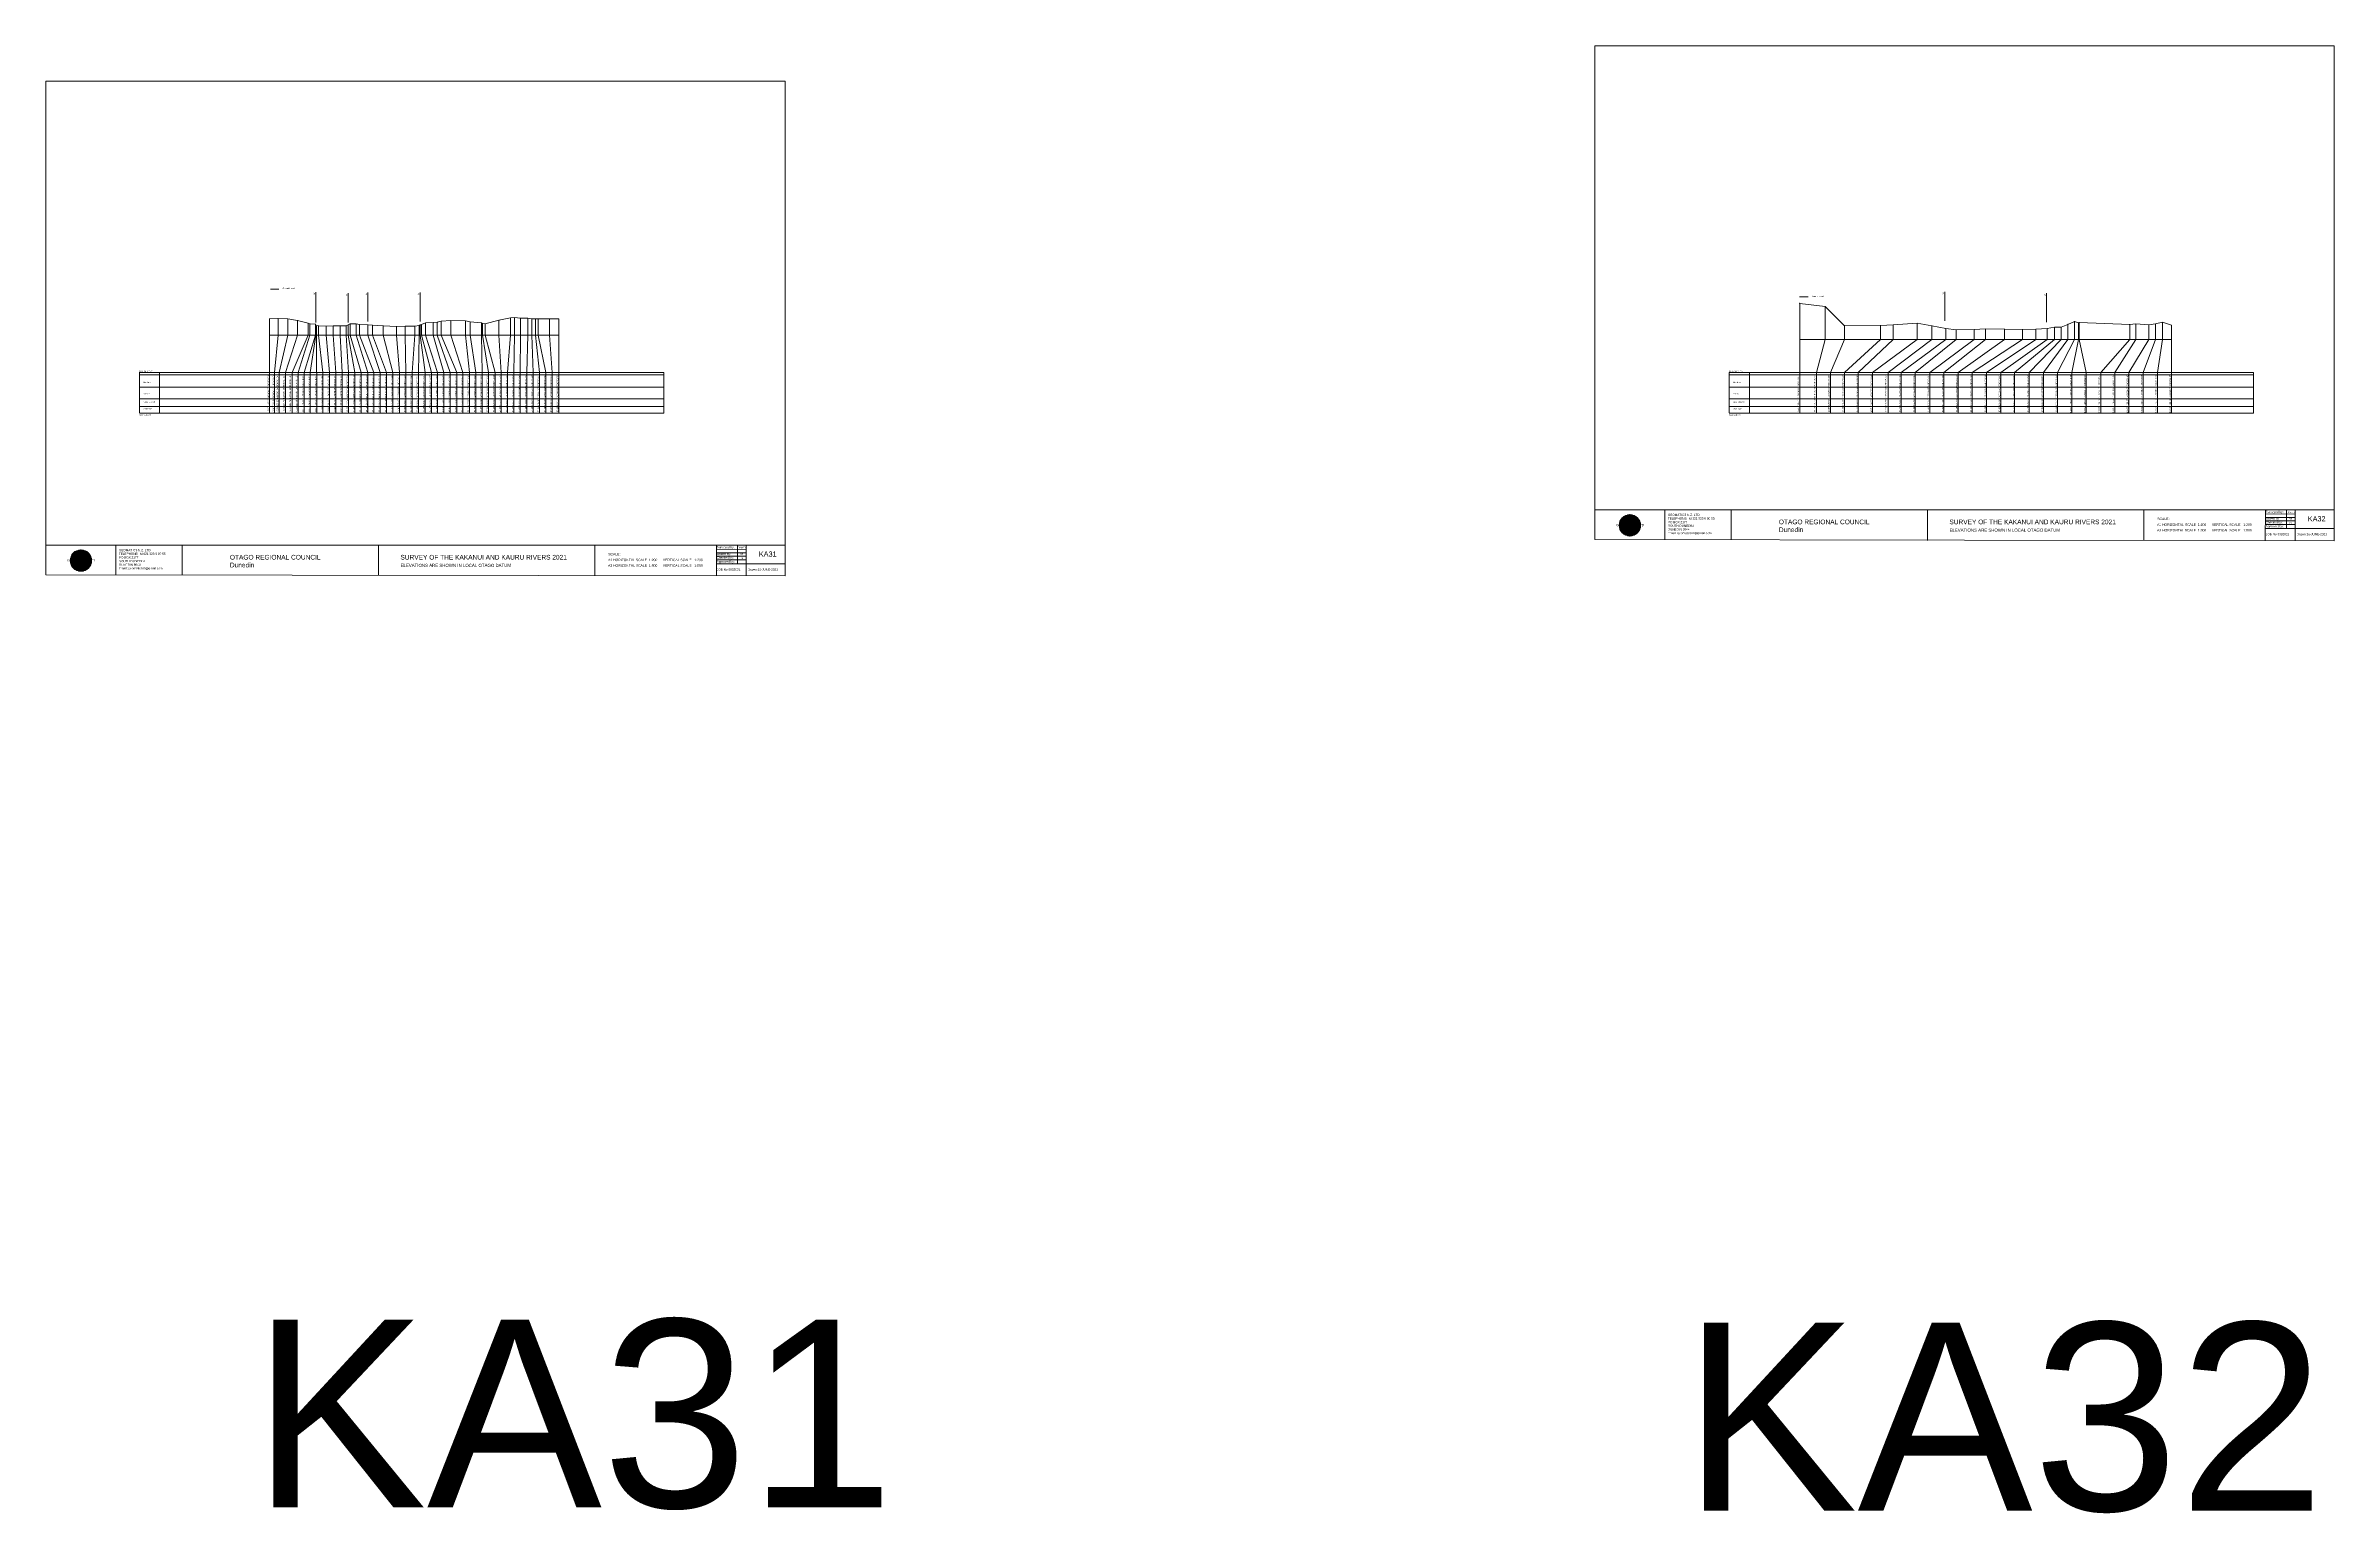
# Model space of a CAD drawing. Header units: millimetres. Extents: x -4102225 to 11595281, y -18031110 to 2258209.
# Drawn here: x 1908527 to 2687674, y -278542 to 221275 of the extents above; entities that cross this region are included whole.
import ezdxf

# ---------------------------------------------------------------- set-up
doc = ezdxf.new("R2010")
doc.units = ezdxf.units.MM
doc.header["$PDMODE"] = 35
doc.header["$PDSIZE"] = 20
doc.layers.get('0').update_dxf_attribs({"lineweight": 0})
doc.layers.add('geo', color=7, linetype='Continuous', lineweight=0)
doc.styles.get("Standard").update_dxf_attribs({"font": 'arial.ttf'})

# ---------------------------------------------------------------- blocks, each defined once
blk = doc.blocks.new('Geomatics_Circle_SPT')
at = {"layer": 'geo', "color": 2, "linetype": 'Continuous', "lineweight": 0}
for p, q in [((0, 25.2), (-25.2, 0)), ((-24.7, 4.9), (-4.9, 24.7)), ((-24.7, -4.9), (4.9, 24.7)), ((4.9, -24.7), (-24.7, 4.9)), ((-24.7, 0), (0, -24.7)), ((-9.7, 23.3), (-23.3, 9.6)), ((9.7, 23.3), (-23.3, -9.7)), ((-23.3, 9.7), (9.7, -23.3)), ((-21, 14), (-14, 21)), ((-21, -14), (14, 21)), ((14, -21), (-21, 14)), ((0, 0), (-17.8, 17.8)), ((0, 0), (-17.8, -17.8)), ((-14, 21), (21, -14)), ((21, 14), (-14, -21)), ((23.3, -9.7), (-9.7, 23.3)), ((-9.7, -23.3), (23.3, 9.7)), ((-4.9, 24.7), (24.7, -4.9)), ((24.7, 4.9), (-4.9, -24.7)), ((25.2, 0), (0, 25.2)), ((0, 0), (17.8, 17.8)), ((0, 0), (17.8, -17.8)), ((0, -24.8), (25.2, 0)), ((4.9, 24.7), (24.7, 4.9)), ((23.3, 9.7), (9.7, 23.3)), ((14, 21), (21, 14)), ((17.8, 18.1), (17.8, 18.1)), ((-4.9, -24.7), (-24.7, -4.9)), ((-23.3, -9.7), (-9.7, -23.3)), ((-14, -21), (-21, -14)), ((-17.8, -17.8), (-17.8, -17.8)), ((24.7, -4.9), (4.9, -24.7)), ((4.9, -24.7), (4.9, -24.7)), ((9.7, -23.3), (23.3, -9.7)), ((21, -14), (14, -21)), ((18.1, -17.8), (18.1, -17.8))]:
    blk.add_line(p, q, dxfattribs=at)
at = {"layer": 'geo', "color": 1, "linetype": 'Continuous', "lineweight": 0}
for p, q in [((-25.2, 0), (9.7, 23.3)), ((-25.2, 0), (-9.6, 23.3)), ((-25.2, 0), (23.3, 9.7)), ((-25.2, 0), (-23.3, 9.7)), ((-23.3, -9.7), (-25.2, 0)), ((-9.6, -23.3), (-25.2, 0)), ((9.7, -23.3), (-25.2, 0)), ((-4.9, 24.8), (-24.7, -4.9)), ((4.9, 24.7), (-24.7, 4.9)), ((14, 21), (-24.7, -4.9)), ((-14, 21), (-24.7, 4.9)), ((21, 14), (-24.7, 4.9)), ((-21, 14), (-24.7, -4.9)), ((0, 0), (-24.7, 4.9)), ((-24.7, 4.9), (-21, -14)), ((-24.7, 4.9), (-4.9, -24.7)), ((-24.7, 4.9), (14, -21)), ((-24.7, 4.9), (-24.7, 4.9)), ((0, 0), (-24.7, -4.9)), ((-23.3, 9.7), (0, 25.2)), ((-23.3, -9.6), (0, 25.2)), ((-23.3, -9.6), (17.8, 17.8)), ((-23.3, 9.7), (-17.8, 17.9)), ((-23.3, -9.6), (-17.8, 17.9)), ((-23.3, 9.7), (17.8, 17.8)), ((-17.8, -17.8), (-23.3, 9.7)), ((0, -25.2), (-23.3, 9.7)), ((-23.3, 9.7), (17.8, -17.8)), ((-23.3, 9.7), (25.2, 0)), ((-23.3, 9.4), (-23.3, 9.4)), ((-23.3, -9.7), (25.2, 0)), ((4.9, 24.8), (-21, -14)), ((-4.9, 24.7), (-21, 14)), ((14, 21), (-21, 14)), ((-14, 21), (-21, -14)), ((0, 0), (-21, 14)), ((-21, 14), (-14, -21)), ((-21, 14), (4.9, -24.7)), ((-21, 14), (-21, 14)), ((24.7, 4.9), (-21, 14)), ((0, 0), (-21, -14)), ((-17.9, 17.6), (-17.9, 17.6)), ((-17.8, 17.8), (9.7, 23.3)), ((-17.8, 17.8), (-9.6, 23.3)), ((-17.8, -17.8), (9.7, 23.3)), ((-17.8, -17.8), (-9.7, 23.3)), ((-9.7, -23.3), (-17.8, 17.8)), ((-17.8, 17.8), (9.7, -23.3)), ((-17.8, 17.8), (23.3, -9.6)), ((-17.8, 17.8), (23.3, 9.7)), ((-17.8, -17.8), (23.3, 9.7)), ((4.9, 24.7), (-14, 21)), ((-4.9, 24.7), (-14, -20.9)), ((0, 0), (-14, 21)), ((-14, 21), (-4.9, -24.7)), ((-14, 21), (-14, 21)), ((24.7, -4.9), (-14, 21)), ((21, 14), (-14, 21)), ((-14, -21), (24.7, 4.9)), ((0, 0), (-14, -21)), ((-9.8, 23.1), (-9.8, 23.1)), ((-9.7, 23.3), (0, 25.2)), ((-9.7, 23.3), (0, -25.2)), ((-9.7, -23.3), (0, 25.2)), ((-9.6, 23.3), (17.8, -17.8)), ((-9.6, 23.3), (25.2, 0)), ((-9.6, 23.3), (17.8, 17.8)), ((-9.6, -23.3), (17.8, 17.9)), ((25.2, 0), (-9.6, -23.3)), ((0, 0), (-4.9, 24.7)), ((-4.9, 24.7), (-4.9, 24.7)), ((21, -14), (-4.9, 24.7)), ((24.8, 4.9), (-4.9, 24.7)), ((14, 21), (-4.9, 24.7)), ((-4.9, -24.7), (21, 14)), ((0, 0), (-4.9, -24.7)), ((-0.2, 25.1), (-0.2, 25.1)), ((0, 25.2), (9.7, -23.3)), ((0, 25.2), (23.3, -9.7)), ((0, 25.2), (23.3, 9.7)), ((0, 25.2), (9.7, 23.3)), ((0, 0), (4.9, 24.7)), ((0, -25.2), (9.7, 23.3)), ((0, 0), (14, 21)), ((0, 0), (21, 14)), ((23.3, 9.7), (0, -25.2)), ((0, 0), (24.8, 4.9)), ((0, 0), (4.9, -24.7)), ((0, 0), (14, -21)), ((0, 0), (21, -14)), ((0, 0), (24.8, -4.9)), ((21, 14), (4.9, 24.8)), ((14, -21), (4.9, 24.7)), ((24.7, -4.9), (4.9, 24.7)), ((4.9, 24.7), (4.9, 24.7)), ((4.9, -24.7), (14, 21)), ((4.9, -24.7), (24.7, 4.9)), ((9.4, 23.3), (9.4, 23.3)), ((9.7, 23.3), (17.8, -17.8)), ((9.7, 23.3), (25.2, 0)), ((9.7, 23.3), (17.8, 17.9)), ((17.8, 17.8), (9.7, -23.3)), ((25.2, 0), (9.7, -23.3)), ((21, -14), (14, 21)), ((24.7, 4.9), (14, 21)), ((14, 21), (14, 21)), ((14, -21), (21, 14)), ((17.6, 17.9), (17.6, 17.9)), ((17.8, 17.8), (23.3, -9.7)), ((17.8, 17.8), (23.3, 9.7)), ((23.3, 9.7), (17.8, -17.8)), ((24.7, -4.9), (21, 14)), ((21, 14), (21, 14)), ((21, -14), (24.7, 4.9)), ((23.1, 9.8), (23.1, 9.8)), ((23.3, 9.7), (25.2, 0)), ((25.2, 0), (23.3, -9.6)), ((24.7, 4.9), (24.7, 4.9)), ((25.1, 0.2), (25.1, 0.2)), ((-25.2, 0), (23.3, -9.7)), ((-25.1, -0.2), (-25.1, -0.2)), ((-24.7, -4.9), (-24.7, -4.9)), ((-24.7, -4.9), (-14, -21)), ((-24.7, -4.9), (4.9, -24.7)), ((-24.7, -4.9), (21, -14)), ((-17.8, -17.8), (-23.3, -9.7)), ((0, -25.2), (-23.3, -9.6)), ((17.8, -17.8), (-23.3, -9.6)), ((-23.1, -9.8), (-23.1, -9.8)), ((-21, -14), (24.7, -4.9)), ((-21, -14), (-21, -14)), ((-21, -14), (-4.9, -24.7)), ((-21, -14), (14, -21)), ((23.3, -9.7), (-17.8, -17.8)), ((-9.6, -23.3), (-17.8, -17.8)), ((9.7, -23.3), (-17.8, -17.8)), ((-17.6, -17.9), (-17.6, -17.9)), ((-14, -21), (21, -14)), ((-14, -21), (-14, -21)), ((-14, -21), (4.9, -24.7)), ((17.8, -17.8), (-9.7, -23.3)), ((0, -25.2), (-9.7, -23.3)), ((-9.4, -23.3), (-9.4, -23.3)), ((-4.9, -24.7), (24.7, -4.9)), ((-4.9, -24.7), (14, -21)), ((-4.9, -24.7), (-4.9, -24.7)), ((23.3, -9.6), (0, -25.2)), ((9.7, -23.3), (0, -25.2)), ((0.2, -25.1), (0.2, -25.1)), ((4.9, -24.7), (21, -14)), ((4.9, -24.7), (4.9, -24.7)), ((17.8, -17.8), (9.7, -23.3)), ((9.8, -23.1), (9.8, -23.1)), ((14, -21), (24.7, -4.9)), ((14, -21), (14, -21)), ((23.3, -9.6), (17.8, -17.8)), ((17.9, -17.6), (17.9, -17.6)), ((21, -14), (21, -14)), ((23.3, -9.4), (23.3, -9.4)), ((24.7, -4.9), (24.7, -4.9))]:
    blk.add_line(p, q, dxfattribs=at)
at = {"layer": 'geo', "color": 114, "linetype": 'Continuous', "lineweight": 0}
for p, q in [((17.9, 17.8), (-25.2, 0)), ((-24.7, 4.9), (14, 21)), ((-24.7, -4.9), (21, 14)), ((-14, -21), (-24.7, 4.9)), ((9.7, 23.3), (-23.3, 9.7)), ((0, 0), (-23.3, 9.7)), ((-23.3, 9.7), (-9.7, -23.3)), ((0, 0), (-23.3, -9.7)), ((-4.9, -24.7), (-21, 14)), ((-20.9, 14), (4.9, 24.7)), ((24.8, 4.9), (-20.9, -14)), ((0, 25.2), (-17.8, 17.8)), ((-17.8, 17.8), (0, -25.2)), ((-14, 21), (-4.9, 24.7)), ((4.9, -24.7), (-14, 21)), ((0, 0), (-9.7, 23.3)), ((0, 0), (-9.7, -23.3)), ((-4.9, 24.7), (14, -21)), ((17.8, -17.8), (0, 25.2)), ((0, 0), (9.7, 23.3)), ((0, 0), (23.3, 9.7)), ((0, 0), (9.7, -23.3)), ((0, 0), (23.3, -9.7)), ((4.9, 24.7), (21, -14)), ((23.3, -9.7), (9.7, 23.3)), ((14, 21), (24.7, -4.9)), ((25.2, 0), (17.8, 17.8)), ((21, 14), (24.7, 4.9)), ((-25.2, 0), (-17.8, -17.8)), ((-21, -14), (-24.7, -4.9)), ((-17.8, -17.8), (25.2, 0)), ((24.8, -4.9), (-14, -21)), ((-9.6, -23.3), (23.3, -9.7)), ((21, -14), (-4.9, -24.8)), ((0, -25.2), (17.9, -17.8)), ((14, -21), (4.9, -24.8))]:
    blk.add_line(p, q, dxfattribs=at)
at = {"layer": 'geo', "color": 250, "linetype": 'Continuous', "lineweight": 0}
for p, q in [((0, 0), (-25.2, 0)), ((24.7, 4.9), (-24.7, 4.9)), ((-24.7, 4.9), (-24.7, -4.9)), ((-23.3, 9.7), (23.3, 9.7)), ((-23.3, 9.7), (-23.3, 9.7)), ((-23.3, -9.7), (-23.3, 9.7)), ((21, 14), (-21, 14)), ((-21, 14), (-21, -14)), ((-17.8, 17.8), (17.8, 17.8)), ((-17.8, -17.8), (-17.8, 17.8)), ((-14, 21), (-14, 21)), ((14, 21), (-14, 21)), ((-14, 20.9), (-14, -21)), ((-9.7, 23.3), (9.7, 23.3)), ((-9.7, -23.3), (-9.7, 23.3)), ((-4.9, 24.7), (4.9, 24.7)), ((-4.9, 24.7), (-4.9, -24.7)), ((0, 0), (0, 25.2)), ((0, 0), (0, -25.2)), ((0, 0), (25.2, 0)), ((4.9, 24.7), (4.9, -24.7)), ((9.7, -23.3), (9.7, 23.3)), ((14, 21), (14, -21)), ((17.8, -17.8), (17.8, 17.8)), ((21, 14), (21, 14)), ((21, -14), (21, 14)), ((23.3, 9.7), (23.3, -9.7)), ((24.7, 4.9), (24.7, 4.9)), ((24.7, -4.9), (24.7, 4.9)), ((-24.7, -4.9), (24.7, -4.9)), ((23.3, -9.7), (-23.3, -9.7)), ((-21, -14), (21, -14)), ((17.8, -17.8), (-17.8, -17.8)), ((-14, -21), (14, -21)), ((9.7, -23.3), (-9.7, -23.3)), ((-4.9, -24.7), (4.9, -24.7))]:
    blk.add_line(p, q, dxfattribs=at)
blk = doc.blocks.new('GeomaticsNZ TITLE BLOCK')
at = {"color": 7, "linetype": 'Continuous', "lineweight": 0}
for p, q in [((0, 94.9), (0, 1579.2)), ((0, 1579.2), (2363.4, 1579.2)), ((2363.4, 1579.2), (2364, 94.9)), ((2364, 94.9), (0, 94.9)), ((0, 94.9), (0, 0)), ((15.9, 94.9), (2364, 94.9)), ((224.3, 95.2), (224.3, -0.3)), ((2364, 94.9), (382.6, 94.9)), ((435.8, 95.2), (435.8, -0.7)), ((1063.4, 94.9), (1063.4, -2.4)), ((1755.4, 94.9), (1755.4, -2.6)), ((2143.9, 94.9), (2143.7, -3)), ((2143.9, 81.9), (2238.6, 81.7)), ((2211.5, 94.9), (2211.5, 36.1)), ((2238.6, 94.8), (2238.6, -3.2)), ((2364, -3.5), (2364, 94.9)), ((0, 0), (2364, -3.5)), ((2143.6, 60.4), (2238.6, 60.4)), ((2143.8, 48.6), (2238.6, 48.6)), ((2143.8, 35.4), (2364, 35.3)), ((2143.9, 71), (2238.6, 71))]:
    blk.add_line(p, q, dxfattribs=at)
at = {"color": 7, "linetype": 'Continuous', "lineweight": 0, "xscale": 1.36, "yscale": 1.36, "zscale": 1.36}
blk.add_blockref('Geomatics_Circle_SPT', (112.4, 45.7), dxfattribs=at)
at = {"color": 7, "linetype": 'Continuous', "lineweight": 0}
for s, p in [('PK&RR', (2213.2, 84.8)), ('ST', (2220.3, 63.6)), ('PK', (2220.4, 50.6))]:
    blk.add_text(s, height=5, dxfattribs=at).set_placement(p)
at = {"color": 7, "linetype": 'Continuous', "lineweight": 0, "attachment_point": 1}
for s, width, heights, insert, char_height in [('{\\C256;GEOMATICS N.Z. LTD                   \\PTELEPHONE:  M 021 023 6 00 55;\\PPO BOX 2177\\PSOUTH DUNEDIN\\PDUNEDIN 9044\\PEmail: geomaticsnz@gmail.com}', 3535.727, [94.7], (234, 82.7), 7), ('{\\C256;Surveyed by:}', 3535.727, [0], (2144.7, 92.4), 7), ('{\\C256;Geomatics N.Z. LTD                   }', 125.079, [15.8], (68.8, 49.9), 7), ('{\\C256;OTAGO REGIONAL COUNCIL\\PDunedin}', 3535.727, [0], (588.6, 64), 15), ('{\\C256;SURVEY OF THE KAKANUI AND KAURU RIVERS 2021}', 3535.727, [0], (1133.8, 64), 15), ('{\\C256;ELEVATIONS ARE SHOWN IN LOCAL OTAGO DATUM}', 3535.727, [0], (1134.1, 35.4), 10), ('{\\C256;Approved by:}', 3535.727, [0], (2144.7, 45.9), 7), ('{\\C256;Checked by:}', 3535.727, [0], (2144.7, 58.6), 7), ('{\\C256;JOB No 0032021}', 3535.727, [0], (2145.3, 20.8), 7), ('{\\C256;Drawn by:}', 3535.727, [0], (2145.8, 70.4), 7), ('{\\C256;Drawn:16-JUNE-2021}', 3535.727, [0], (2244.7, 20.7), 7)]:
    blk.add_mtext_dynamic_manual_height_columns(s, width=width, gutter_width=159, heights=heights, dxfattribs=dict(at, insert=insert, char_height=char_height))

msp = doc.modelspace()

# ---------------------------------------------------------------- linework, layer by layer
at = {"color": 1, "lineweight": 0}
for p, q in [((1984986, 138393), (1987892, 138393)), ((2505612, 135711), (2508519, 135711))]:
    msp.add_line(p, q, dxfattribs=at)
at = {"color": 7, "lineweight": 0}
for p, q in [((2000521, 127020), (2000521, 137379)), ((2011501, 127069), (2011501, 136982)), ((2018220, 127307), (2018220, 137220)), ((2035990, 127307), (2035990, 137220)), ((2555103, 127594), (2555103, 137506)), ((2589714, 127077), (2589714, 136990)), ((1947300, 110000), (1947300, 96176)), ((2488546, 110000), (2488546, 96176)), ((2660213, 110000), (2660213, 96176))]:
    msp.add_line(p, q, dxfattribs=at)
at = {"lineweight": 0}
for p, q in [((2505674, 133541), (2505674, 96176)), ((2514386, 132431), (2514386, 121260)), ((2520988, 125921), (2520988, 121260)), ((2533152, 126020), (2533152, 121260)), ((2537470, 126230), (2537470, 121260)), ((2545708, 126790), (2545708, 121260)), ((2550703, 125929), (2550703, 121260)), ((2555397, 125009), (2555397, 121260)), ((2568930, 124819), (2568930, 121260)), ((2575453, 124758), (2575453, 121260)), ((2586090, 124718), (2586090, 121260)), ((2589935, 124968), (2589935, 121260)), ((2592470, 125448), (2592470, 121260)), ((2594761, 125398), (2594761, 121260)), ((2597014, 126378), (2597014, 121260)), ((2599252, 127407), (2599252, 121260)), ((2600553, 126937), (2600553, 121260)), ((2600843, 127057), (2600843, 121260)), ((2618040, 126287), (2618040, 121260)), ((2620099, 126577), (2620099, 121260)), ((2624552, 126266), (2624552, 121260)), ((2626865, 126596), (2626865, 121260)), ((2629228, 127126), (2629228, 121260)), ((2632276, 126116), (2632276, 96176)), ((2505674, 121260), (2632276, 121260)), ((2514386, 121260), (2511353, 110000)), ((2520988, 121260), (2516200, 110000)), ((2533152, 121260), (2520883, 110000)), ((2537470, 121260), (2525591, 110000)), ((2545708, 121260), (2530515, 110000)), ((2550703, 121260), (2535791, 110000)), ((2555397, 121260), (2540235, 110000)), ((2558944, 121260), (2544973, 110000)), ((2565060, 121260), (2549955, 110000)), ((2568930, 121260), (2554781, 110000)), ((2558944, 124549), (2558944, 121260)), ((2575453, 121260), (2559627, 110000)), ((2581541, 121260), (2564444, 110000)), ((2565060, 124579), (2565060, 121260)), ((2586090, 121260), (2569256, 110000)), ((2589935, 121260), (2574115, 110000)), ((2592470, 121260), (2578844, 110000)), ((2581541, 124608), (2581541, 121260)), ((2594761, 121260), (2583755, 110000)), ((2597014, 121260), (2588652, 110000)), ((2599252, 121260), (2593488, 110000)), ((2600553, 121260), (2598328, 110000)), ((2600843, 121260), (2603187, 110000)), ((2618040, 121260), (2608169, 110000)), ((2620099, 121260), (2612944, 110000)), ((2624552, 121260), (2617699, 110000)), ((2626865, 121260), (2622675, 110000)), ((2629228, 121260), (2627548, 110000)), ((1940397, 110000), (2118967, 110000)), ((1940397, 109154), (2118967, 109154)), ((2481644, 110000), (2660213, 110000)), ((2481644, 109154), (2660213, 109154)), ((2511353, 96176), (2511353, 110000)), ((2516200, 96176), (2516200, 110000)), ((2520883, 96176), (2520883, 110000)), ((2525591, 96176), (2525591, 110000)), ((2530515, 96176), (2530515, 110000)), ((2535791, 96176), (2535791, 110000)), ((2540235, 96176), (2540235, 110000)), ((2544973, 96176), (2544973, 110000)), ((2549955, 96176), (2549955, 110000)), ((2554781, 96176), (2554781, 110000)), ((2559627, 96176), (2559627, 110000)), ((2564444, 96176), (2564444, 110000)), ((2569256, 96176), (2569256, 110000)), ((2574115, 96176), (2574115, 110000)), ((2578844, 96176), (2578844, 110000)), ((2583755, 96176), (2583755, 110000)), ((2588652, 96176), (2588652, 110000)), ((2593488, 96176), (2593488, 110000)), ((2597014, 109154), (2597014, 109149)), ((2598328, 96176), (2598328, 110000)), ((2603187, 96176), (2603187, 110000)), ((2608169, 96176), (2608169, 110000)), ((2612944, 96176), (2612944, 110000)), ((2617699, 96176), (2617699, 110000)), ((2622675, 96176), (2622675, 110000)), ((2627548, 96176), (2627548, 110000)), ((1940397, 105002), (2118967, 105002)), ((2481644, 105002), (2660213, 105002)), ((1940397, 101057), (2118967, 101057)), ((1940397, 98407), (2118967, 98407)), ((1940397, 96176), (2118967, 96176)), ((2481644, 101057), (2660213, 101057)), ((2481644, 98407), (2660213, 98407)), ((2481644, 96176), (2660213, 96176))]:
    msp.add_line(p, q, dxfattribs=at)
for p, q in [((1984705, 128318), (1984705, 96176)), ((2083161, 128214), (2083161, 96176))]:
    msp.add_line(p, q)
at = {"color": 7}
for p, q in [((1987599, 128358), (1987599, 122715)), ((1990918, 128217), (1990918, 122715)), ((1994285, 127727), (1994285, 122715)), ((1997836, 126757), (1997836, 122715)), ((1998475, 126527), (1998475, 122715)), ((2000406, 126447), (2000406, 122715)), ((2000501, 126217), (2000501, 122715)), ((2001386, 125927), (2001386, 122715)), ((2003945, 125797), (2003945, 122715)), ((2006341, 125847), (2006341, 122715)), ((2008754, 125897), (2008754, 122715)), ((2010834, 125937), (2010834, 122715)), ((2011489, 126237), (2011489, 122715)), ((2012113, 126547), (2012113, 122715)), ((2014191, 126527), (2014191, 122715)), ((2015370, 126327), (2015370, 122715)), ((2018235, 126167), (2018235, 122715)), ((2019748, 126076), (2019748, 122715)), ((2023372, 125936), (2023372, 122715)), ((2027912, 125656), (2027912, 122715)), ((2030893, 125756), (2030893, 122715)), ((2034165, 125756), (2034165, 122715)), ((2035662, 126006), (2035662, 122715)), ((2036049, 126166), (2036049, 122715)), ((2036473, 126356), (2036473, 122715)), ((2037797, 126916), (2037797, 122715)), ((2040445, 127006), (2040445, 122715)), ((2041832, 127086), (2041832, 122715)), ((2043188, 127476), (2043188, 122715)), ((2046410, 127666), (2046410, 122715)), ((2051420, 127545), (2051420, 122715)), ((2052965, 127215), (2052965, 122715)), ((2056872, 126875), (2056872, 122715)), ((2057198, 126645), (2057198, 122715)), ((2058164, 126595), (2058164, 122715)), ((2062820, 127775), (2062820, 122715)), ((2066734, 128555), (2066734, 122715)), ((2068148, 128695), (2068148, 122715)), ((2070120, 128445), (2070120, 122715)), ((2072689, 128495), (2072689, 122715)), ((2073995, 128275), (2073995, 122715)), ((2075287, 128295), (2075287, 122715)), ((2076145, 128265), (2076145, 122715)), ((2080023, 128234), (2080023, 122715)), ((1984705, 122715), (2083161, 122715)), ((1987599, 122715), (1986448, 110000)), ((1990918, 122715), (1987976, 110000)), ((1994285, 122715), (1990191, 110000)), ((1997836, 122715), (1992367, 110000)), ((1998475, 122715), (1994506, 110000)), ((2000406, 122715), (1996453, 110000)), ((2000501, 122715), (1998571, 110000)), ((2000745, 122715), (2000745, 110000)), ((2001386, 122715), (2002900, 110000)), ((2003945, 122715), (2005076, 110000)), ((2006341, 122715), (2007275, 110000)), ((2008754, 122715), (2009451, 110000)), ((2010834, 122715), (2011562, 110000)), ((2011489, 122715), (2013750, 110000)), ((2012113, 122715), (2015937, 110000)), ((2014191, 122715), (2018154, 110000)), ((2015370, 122715), (2020193, 110000)), ((2018235, 122715), (2022410, 110000)), ((2019748, 122715), (2024538, 110000)), ((2023372, 122715), (2026740, 110000)), ((2027912, 122715), (2028975, 110000)), ((2030893, 122715), (2031122, 110000)), ((2034165, 122715), (2033287, 110000)), ((2035662, 122715), (2035482, 110000)), ((2036049, 122715), (2037662, 110000)), ((2036473, 122715), (2039820, 110000)), ((2037797, 122715), (2041886, 110000)), ((2040445, 122715), (2044031, 110000)), ((2041832, 122715), (2046239, 110000)), ((2043188, 122715), (2048436, 110000)), ((2046410, 122715), (2050549, 110000)), ((2051420, 122715), (2052747, 110000)), ((2052965, 122715), (2054950, 110000)), ((2056872, 122715), (2057113, 110000)), ((2057198, 122715), (2059241, 110000)), ((2058164, 122715), (2061476, 110000)), ((2062820, 122715), (2063615, 110000)), ((2066734, 122715), (2065694, 110000)), ((2068148, 122715), (2067863, 110000)), ((2070120, 122715), (2070011, 110000)), ((2072689, 122715), (2072266, 110000)), ((2073995, 122715), (2074510, 110000)), ((2075287, 122715), (2076585, 110000)), ((2076145, 122715), (2078793, 110000)), ((2080023, 122715), (2080883, 110000)), ((1986448, 96176), (1986448, 110000)), ((1987976, 96176), (1987976, 110000)), ((1990191, 96176), (1990191, 110000)), ((1992367, 96176), (1992367, 110000)), ((1994506, 96176), (1994506, 110000)), ((1996453, 96176), (1996453, 110000)), ((1998571, 96176), (1998571, 110000)), ((2000815, 96176), (2000815, 110000)), ((2002900, 96176), (2002900, 110000)), ((2005076, 96176), (2005076, 110000)), ((2007275, 96176), (2007275, 110000)), ((2009451, 96176), (2009451, 110000)), ((2011562, 96176), (2011562, 110000)), ((2013750, 96176), (2013750, 110000)), ((2015937, 96176), (2015937, 110000)), ((2018154, 96176), (2018154, 110000)), ((2020193, 96176), (2020193, 110000)), ((2022410, 96176), (2022410, 110000)), ((2024538, 96176), (2024538, 110000)), ((2026740, 96176), (2026740, 110000)), ((2028975, 96176), (2028975, 110000)), ((2031122, 96176), (2031122, 110000)), ((2033287, 96176), (2033287, 110000)), ((2035482, 96176), (2035482, 110000)), ((2037662, 96176), (2037662, 110000)), ((2039820, 96176), (2039820, 110000)), ((2041886, 96176), (2041886, 110000)), ((2044031, 96176), (2044031, 110000)), ((2046239, 96176), (2046239, 110000)), ((2048436, 96176), (2048436, 110000)), ((2050549, 96176), (2050549, 110000)), ((2052747, 96176), (2052747, 110000)), ((2054950, 96176), (2054950, 110000)), ((2057113, 96176), (2057113, 110000)), ((2059241, 96176), (2059241, 110000)), ((2061476, 96176), (2061476, 110000)), ((2063615, 96176), (2063615, 110000)), ((2065694, 96176), (2065694, 110000)), ((2067863, 96176), (2067863, 110000)), ((2070011, 96176), (2070011, 110000)), ((2072266, 96176), (2072266, 110000)), ((2074510, 96176), (2074510, 110000)), ((2076585, 96176), (2076585, 110000)), ((2078793, 96176), (2078793, 110000)), ((2080883, 96176), (2080883, 110000)), ((2118967, 110000), (2118967, 96176))]:
    msp.add_line(p, q, dxfattribs=at)
at = {"color": 7, "lineweight": 0, "transparency": 33554687}
for p, q in [((1940397, 110000), (1940397, 96303)), ((2481644, 110000), (2481644, 96303))]:
    msp.add_line(p, q, dxfattribs=at)
at = {"color": 1, "lineweight": 0}
msp.add_lwpolyline([(2505674, 133541), (2514386, 132431), (2520988, 125921), (2533152, 126020), (2537470, 126230), (2545708, 126790), (2550703, 125929), (2555397, 125009), (2558944, 124549), (2565060, 124579), (2568930, 124819), (2575453, 124758), (2581541, 124608), (2586090, 124718), (2589935, 124968), (2592470, 125448), (2594761, 125448), (2597014, 126378), (2599252, 127407), (2600553, 126937), (2600843, 127057), (2618040, 126287), (2620099, 126577), (2624552, 126266), (2626865, 126596), (2629228, 127126), (2632276, 126116)], dxfattribs=at)
at = {"color": 1}
msp.add_lwpolyline([(1984705, 128318), (1987599, 128358), (1990918, 128217), (1994285, 127727), (1997836, 126757), (1998475, 126527), (2000406, 126447), (2000501, 126217), (2000509, 125997), (2001386, 125927), (2003945, 125797), (2006341, 125847), (2008754, 125897), (2010834, 125937), (2011489, 126237), (2012113, 126547), (2014191, 126527), (2015370, 126327), (2018235, 126167), (2019748, 126076), (2023372, 125936), (2027912, 125656), (2030893, 125756), (2034165, 125756), (2035662, 126006), (2036049, 126166), (2036473, 126356), (2037797, 126916), (2040445, 127006), (2041832, 127086), (2043188, 127476), (2046410, 127666), (2051420, 127545), (2052965, 127215), (2056872, 126875), (2057198, 126645), (2058164, 126595), (2062820, 127775), (2066734, 128555), (2068148, 128695), (2070120, 128445), (2072689, 128495), (2073995, 128275), (2075287, 128295), (2076145, 128265), (2080023, 128234), (2083161, 128214)], dxfattribs=at)
at = {"color": 7}
msp.add_lwpolyline([(2000509, 125997), (2000745, 125760), (2000745, 122715), (2000745, 122715)], dxfattribs=at)
at = {"lineweight": 0}
for p in [(2505674, 133541), (2514386, 132431), (2520988, 125921), (2533152, 126020), (2537470, 126230), (2545708, 126790), (2550703, 125929), (2555397, 125009), (2568930, 124819), (2575453, 124758), (2586090, 124718), (2589935, 124968), (2592470, 125448), (2594761, 125398), (2597014, 126378), (2599252, 127407), (2600553, 126937), (2600843, 127057), (2558944, 124549), (2565060, 124579), (2581541, 124608), (2481644, 110000)]:
    msp.add_point(p, dxfattribs=at)
at = {"color": 7}
for p in [(1984705, 128318), (1987599, 128358), (1990918, 128217), (1994285, 127727), (1997836, 126757), (1998475, 126527), (2000406, 126447), (2000509, 125997), (2001386, 125927), (2003945, 125797), (2006341, 125847), (2008754, 125897), (2010834, 125937), (2012113, 126547), (2014191, 126527), (2015370, 126327), (2018235, 126167), (2019748, 126076), (2023372, 125936), (2027912, 125656), (2030893, 125756), (2034165, 125756), (2035662, 126006), (2036049, 126166), (2036473, 126356), (2037797, 126916), (2040445, 127006), (2041832, 127086), (2043188, 127476), (2046410, 127666), (2051420, 127545), (2052965, 127215), (2056872, 126875), (2057198, 126645), (2058164, 126595), (2062820, 127775), (2066734, 128555), (2068148, 128695), (2070120, 128445), (2072689, 128495), (2073995, 128275), (2075287, 128295), (2076145, 128265), (2080023, 128234), (2083161, 128214)]:
    msp.add_point(p, dxfattribs=at)
at = {"color": 2, "true_color": 0xf1eb1f}
msp.add_point((2000501, 126217), dxfattribs=at)
at = {"color": 30, "true_color": 0xf26722}
msp.add_point((2011489, 126237), dxfattribs=at)
at = {"color": 7, "lineweight": 0}
for p in [(2618040, 126287), (2620099, 126577), (2624552, 126266), (2626865, 126596), (2629228, 127126), (2632276, 126116)]:
    msp.add_point(p, dxfattribs=at)
msp.add_point((1940397, 110000))

# ---------------------------------------------------------------- block references
at = {"color": 7, "lineweight": 0, "xscale": 106.5053773992074, "yscale": 106.5053773992074, "zscale": 106.5053773992074}
for p in [(2435897, 53078), (1908527, 41056)]:
    msp.add_blockref('GeomaticsNZ TITLE BLOCK', p, dxfattribs=at)

# ---------------------------------------------------------------- texts
at = {"color": 7, "lineweight": 0, "transparency": 33554687}
for s, height, p in [('Ground Level', 473.07, (1989178, 138393)), ('Ground Level', 473.07, (2509804, 135711)), ('DATUM 110.00', 473.07, (1940330, 110136)), ('DATUM 110.00', 473.07, (2481577, 110136)), ('Easting', 473.1, (1941773, 102528)), ('Northing', 473.1, (1941841, 106387)), ('Easting', 473.1, (2483019, 102528)), ('Northing', 473.1, (2483088, 106387)), ('Section KA31', 473.07, (1940330, 95258)), ('Ground Level', 473.07, (1941790, 99739)), ('Chainage', 473.1, (1941792, 97414)), ('Section KA32', 473.07, (2481577, 95258)), ('Ground Level', 473.07, (2483036, 99739)), ('Chainage', 473.1, (2483038, 97414))]:
    msp.add_text(s, height=height, dxfattribs=at).set_placement(p)
at = {"lineweight": 0}
for s, p in [(' 100.55  126.94  1429244.02  5000228.44', (2598171, 96100)), (' 126.87  126.60  1429218.31  5000222.84', (2622380, 96100)), (' 129.23  127.13  1429216.02  5000222.25', (2627222, 96100)), ('   5.67  133.54  1429336.89  5000247.87', (2505475, 96147)), ('  14.39  132.43  1429335.38  5000236.62', (2511018, 96100)), ('  20.99  125.92  1429325.40  5000236.88', (2515860, 96155)), ('  33.15  126.02  1429310.05  5000241.98', (2520702, 96146)), ('  37.47  126.23  1429305.76  5000241.39', (2525543, 96146)), ('  45.71  126.79  1429297.71  5000239.64', (2530385, 96167)), ('  50.70  125.93  1429292.83  5000238.57', (2535227, 96147)), ('  55.40  125.01  1429288.29  5000237.36', (2540069, 96147)), ('  58.94  124.55  1429284.72  5000237.09', (2544911, 96147)), ('  65.06  124.58  1429278.86  5000235.25', (2549753, 96149)), ('  68.93  124.82  1429274.98  5000234.88', (2554595, 96149)), ('  75.45  124.76  1429268.62  5000233.43', (2559437, 96143)), ('  81.54  124.61  1429262.70  5000232.00', (2564278, 96147)), ('  86.09  124.72  1429258.19  5000231.34', (2569120, 96147)), ('  89.93  124.97  1429254.41  5000230.63', (2573962, 96147)), ('  92.47  125.45  1429251.96  5000229.96', (2578804, 96147)), ('  94.76  125.40  1429249.71  5000229.53', (2583646, 96147)), ('  97.01  126.38  1429247.56  5000228.81', (2588487, 96147)), ('  99.25  127.41  1429245.31  5000228.63', (2593329, 96147)), (' 100.84  127.06  1429243.10  5000231.67', (2603013, 96100)), (' 118.04  126.29  1429227.18  5000223.58', (2607855, 96100)), (' 120.10  126.58  1429224.89  5000224.43', (2612696, 96100)), (' 124.55  126.27  1429220.55  5000223.43', (2617538, 96100)), (' 132.28  126.12  1429213.07  5000221.47', (2632064, 96100))]:
    msp.add_text(s, height=500, rotation=90, dxfattribs=at).set_placement(p)
for s, p in [(' -15.30  128.32  1429099.60  5000733.71', (1984614, 96154)), (' -12.40  128.36  1429096.56  5000733.60', (1986276, 96154)), ('  -9.08  128.22  1429093.64  5000731.94', (1987670, 96154)), ('  -5.71  127.73  1429090.30  5000731.24', (1989837, 96154)), ('  -2.16  126.76  1429086.89  5000730.11', (1992004, 96154)), ('  -1.53  126.53  1429086.15  5000730.02', (1994171, 96154)), ('   0.41  126.45  1429085.39  5000729.38', (1996338, 96147)), ('   0.50  126.22  1429085.26  5000729.41', (1998504, 96147)), ('   0.51  126.00  1429085.29  5000729.29', (2000671, 96147)), ('   1.39  125.93  1429083.68  5000728.99', (2002838, 96100)), ('   3.94  125.80  1429081.31  5000727.74', (2005004, 96146)), ('   6.34  125.85  1429078.99  5000727.13', (2007171, 96149)), ('   8.75  125.90  1429076.76  5000726.18', (2009338, 96147)), ('  10.83  125.94  1429074.90  5000725.20', (2011505, 96100)), ('  11.49  126.24  1429074.24  5000725.10', (2013672, 96100)), ('  12.11  126.55  1429073.60  5000725.04', (2015838, 96100)), ('  14.19  126.53  1429071.81  5000723.88', (2018005, 96100)), ('  15.37  126.33  1429070.50  5000724.04', (2020172, 96100)), ('  18.23  126.17  1429067.79  5000723.11', (2022339, 96100)), ('  19.75  126.08  1429066.41  5000722.47', (2024506, 96100)), ('  23.37  125.94  1429063.09  5000720.99', (2026672, 96155)), ('  27.91  125.66  1429058.83  5000719.42', (2028839, 96155)), ('  30.89  125.76  1429056.01  5000718.45', (2031006, 96146)), ('  34.16  125.76  1429052.84  5000717.60', (2033173, 96146)), ('  35.66  126.01  1429051.39  5000717.21', (2035340, 96146)), ('  36.05  126.17  1429051.05  5000717.01', (2037507, 96146)), ('  36.47  126.36  1429050.65  5000716.87', (2039674, 96146)), ('  37.80  126.92  1429049.49  5000716.18', (2041841, 96146)), ('  40.44  127.01  1429047.00  5000715.28', (2044007, 96167)), ('  41.83  127.09  1429045.67  5000714.88', (2046174, 96167)), ('  43.19  127.48  1429044.38  5000714.46', (2048341, 96167)), ('  46.41  127.67  1429041.33  5000713.42', (2050508, 96167)), ('  51.42  127.55  1429036.75  5000711.35', (2052675, 96147)), ('  52.97  127.22  1429035.35  5000710.68', (2054841, 96147)), ('  56.87  126.88  1429031.39  5000710.15', (2057008, 96147)), ('  57.20  126.65  1429031.01  5000710.25', (2059175, 96147)), ('  58.16  126.60  1429030.06  5000710.04', (2061342, 96147)), ('  62.82  127.78  1429025.26  5000709.72', (2063509, 96149)), ('  66.73  128.56  1429021.93  5000707.33', (2065676, 96149)), ('  68.15  128.70  1429020.71  5000706.53', (2067842, 96149)), ('  70.12  128.45  1429018.96  5000705.56', (2070009, 96143)), ('  72.69  128.50  1429016.88  5000703.76', (2072176, 96143)), ('  73.99  128.28  1429015.41  5000703.98', (2074343, 96143)), ('  75.29  128.30  1429014.17  5000703.61', (2076510, 96143)), ('  76.14  128.27  1429013.37  5000703.30', (2078677, 96143)), ('  80.02  128.23  1429009.67  5000702.13', (2080843, 96147)), ('  83.16  128.21  1429006.82  5000700.78', (2083010, 96147))]:
    msp.add_text(s, height=500, rotation=90).set_placement(p)
at = {"color": 7, "lineweight": 0}
for s, height, p in [('A1 HORIZONTAL SCALE  1:200      VERTICAL SCALE   1:200 ', 823.57, (2627356, 57755)), ('A3 HORIZONTAL SCALE  1:800      VERTICAL SCALE   1:800', 823.57, (2627356, 55852)), ('SCALE :  ', 823.6, (2627438, 59716)), ('KA32', 1764.8, (2678685, 59286)), ('SCALE :  ', 823.6, (2100069, 47694)), ('KA31', 1764.8, (2151315, 47263)), ('A1 HORIZONTAL SCALE  1:200      VERTICAL SCALE   1:200 ', 823.57, (2099987, 45733)), ('A3 HORIZONTAL SCALE  1:800      VERTICAL SCALE   1:800', 823.57, (2099987, 43829)), ('KA31', 63997, (1978641, -276582)), ('KA32', 63997, (2465754, -277633))]:
    msp.add_text(s, height=height, dxfattribs=at).set_placement(p)
at = {"color": 7, "lineweight": 0, "char_height": 500, "attachment_point": 1, "rotation": 90}
for insert in [(1999733, 136492), (2010713, 136095), (2017432, 136333), (2035202, 136333), (2554315, 136619), (2588926, 136103)]:
    msp.add_mtext_dynamic_manual_height_columns('W', width=4277.93, gutter_width=12.5, heights=[0], dxfattribs=dict(at, insert=insert))

doc.saveas('drawing.dxf')
